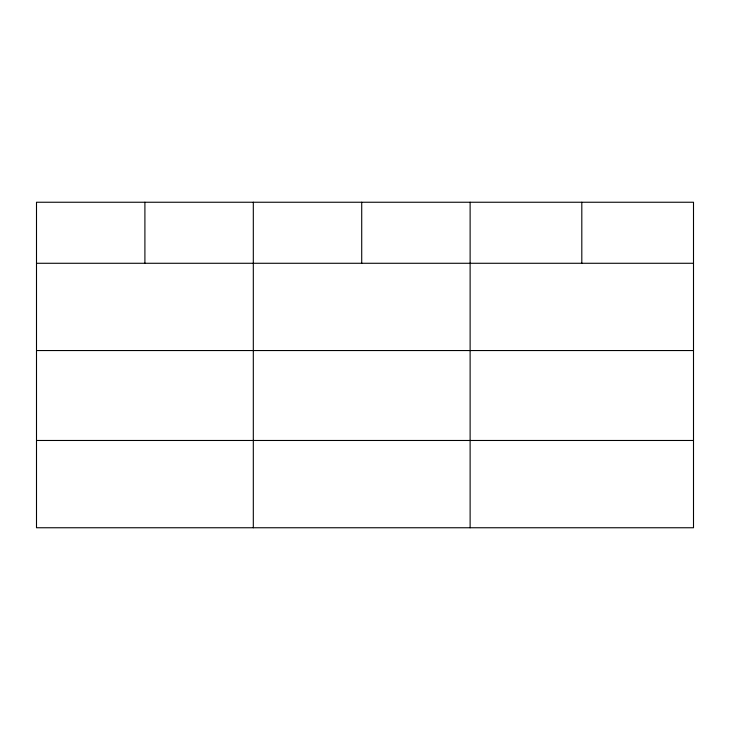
<?xml version="1.0" encoding="UTF-8"?>
<svg xmlns="http://www.w3.org/2000/svg" width="730" height="730" viewBox="0 0 730 730"><rect width="100%" height="100%" fill="white"/><g stroke="black" fill="none" stroke-linecap="round" stroke-linejoin="round"><path stroke-width="1.09" d="M693.5 350.546L693.5 202.246L36.5 202.246L36.5 527.754L693.5 527.754L693.5 350.546L36.5 350.546M36.5 263.274L693.5 263.274M36.5 440.473L693.5 440.473M581.81 202.246L581.81 263.274M470.12 202.246L470.12 527.754M361.715 202.246L361.715 263.274M253.31 202.246L253.31 527.754M144.905 202.246L144.905 263.274"/></g></svg>
